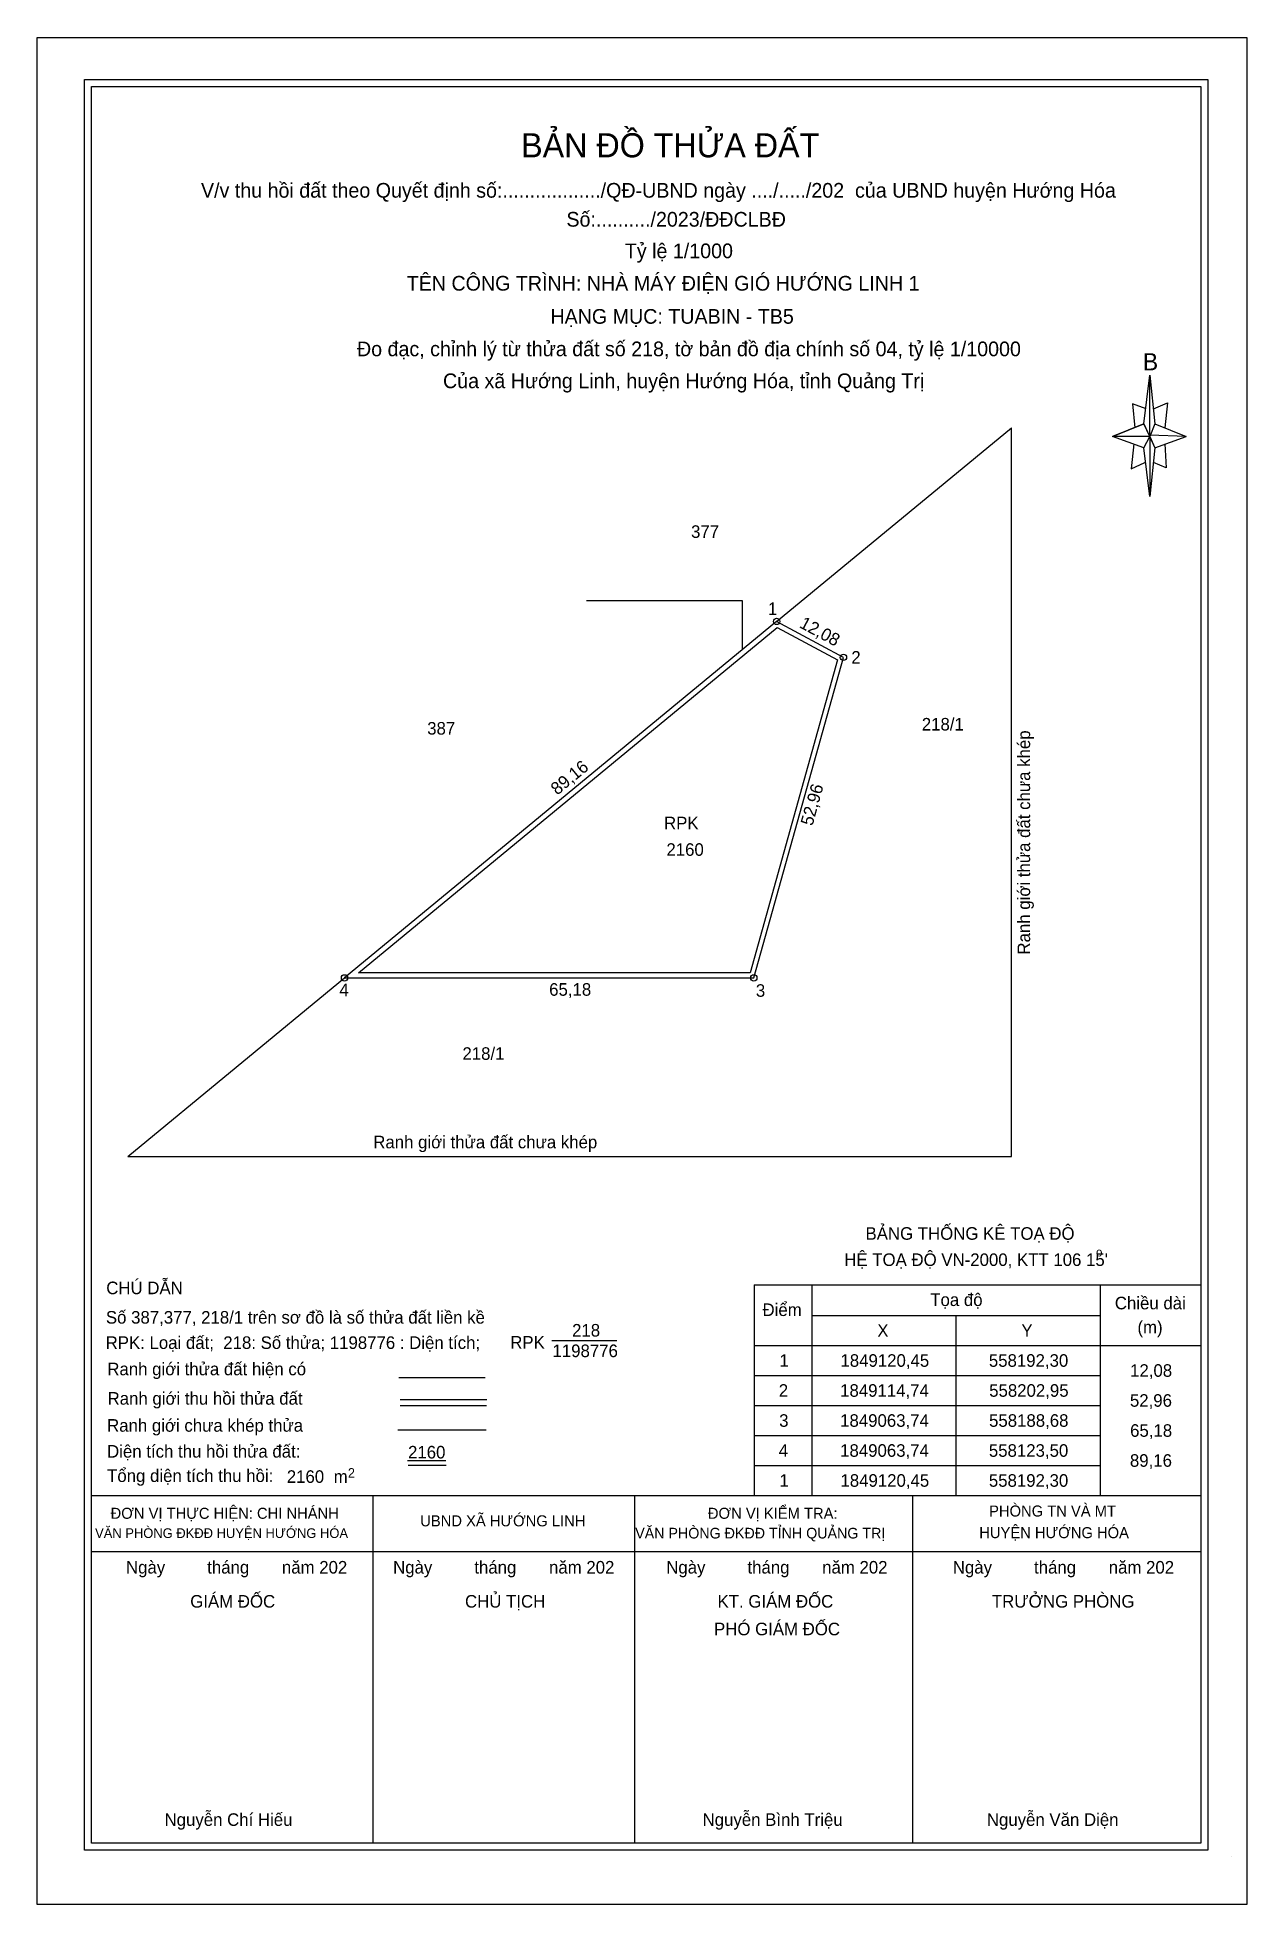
# Model space of a CAD drawing. Extents: x 558075 to 558267, y 1848916 to 1849213.
import ezdxf

# ---------------------------------------------------------------- set-up
doc = ezdxf.new("R2010")
doc.units = 0
for name, color, linetype in [('Level 1', 7, 'Continuous'), ('Level 10', 7, 'Continuous'), ('Level 18', 7, 'Continuous'), ('Level 21', 7, 'Continuous'), ('Level 5', 7, 'Continuous'), ('Level 6', 7, 'Continuous')]:
    doc.layers.add(name, color=color, linetype=linetype)

msp = doc.modelspace()

# ---------------------------------------------------------------- linework, layer by layer
at = {"layer": 'Level 1'}
for p, q in [((558250.75, 1849151.88), (558251.74, 1849159.63)), ((558252.34, 1849154.26), (558254.53, 1849155.25)), ((558254.53, 1849155.25), (558254.13, 1849151.28)), ((558251.15, 1849154.26), (558248.96, 1849155.06)), ((558248.96, 1849155.06), (558249.36, 1849151.28)), ((558250.75, 1849151.88), (558245.78, 1849149.89)), ((558245.78, 1849149.89), (558250.75, 1849151.88)), ((558250.75, 1849148.1), (558245.78, 1849149.89)), ((558251.74, 1849149.89), (558245.78, 1849149.89)), ((558251.74, 1849149.89), (558250.75, 1849151.88)), ((558250.75, 1849151.88), (558252.54, 1849148.1)), ((558257.51, 1849149.89), (558251.74, 1849150.09)), ((558251.74, 1849150.09), (558251.74, 1849149.89)), ((558251.74, 1849149.89), (558252.54, 1849148.1)), ((558252.54, 1849151.88), (558257.51, 1849149.89)), ((558252.54, 1849148.1), (558257.51, 1849149.89)), ((558252.54, 1849148.1), (558257.51, 1849149.89)), ((558249.16, 1849148.7), (558248.76, 1849144.72)), ((558252.54, 1849148.1), (558251.74, 1849140.35)), ((558254.13, 1849148.7), (558254.33, 1849144.92)), ((558248.76, 1849144.72), (558250.95, 1849145.72)), ((558254.33, 1849144.92), (558252.34, 1849145.72)), ((558186.89, 1849123.74), (558162.02, 1849123.74)), ((558186.89, 1849115.99), (558186.89, 1849123.74)), ((558089.02, 1849035.33), (558123.49, 1849063.74)), ((558259.86, 1849019.94), (558259.86, 1848981.39)), ((558259.86, 1849019.94), (558259.86, 1848981.39)), ((558188.74, 1849014.91), (558259.86, 1849014.91)), ((558188.74, 1849014.91), (558188.74, 1848981.39)), ((558197.92, 1849014.91), (558197.92, 1848981.39)), ((558243.8, 1849014.91), (558243.8, 1848981.39)), ((558197.92, 1849010.01), (558243.8, 1849010.01)), ((558220.86, 1849010.01), (558220.86, 1848981.39)), ((558156.5, 1849006.04), (558166.85, 1849006.04)), ((558188.74, 1849005.24), (558259.86, 1849005.24)), ((558132.13, 1849000.13), (558145.88, 1849000.13)), ((558188.74, 1849000.47), (558243.8, 1849000.47)), ((558132.34, 1848996.65), (558146.18, 1848996.65)), ((558132.34, 1848995.72), (558146.09, 1848995.72)), ((558188.74, 1848995.7), (558243.8, 1848995.7)), ((558188.74, 1848990.93), (558243.8, 1848990.93)), ((558133.55, 1848986.93), (558139.61, 1848986.93)), ((558133.64, 1848986.22), (558139.68, 1848986.22)), ((558188.74, 1848986.16), (558243.8, 1848986.16)), ((558083.22, 1848981.39), (558259.86, 1848981.39)), ((558128.06, 1848926.11), (558128.06, 1848981.39)), ((558169.74, 1848926.11), (558169.74, 1848981.39)), ((558188.74, 1848981.39), (558259.86, 1848981.39)), ((558214.02, 1848926.11), (558214.02, 1848981.39)), ((558083.22, 1848972.45), (558259.86, 1848972.45)), ((558264.72, 1848923.96), (558264.72, 1848923.96)), ((558264.72, 1848923.96), (558264.72, 1848923.96)), ((558264.72, 1848923.96), (558264.72, 1848923.96))]:
    msp.add_line(p, q, dxfattribs=at)
for points in [[(558074.59, 1849213.39), (558267.15, 1849213.39), (558267.15, 1848916.28), (558074.59, 1848916.28)], [(558082.13, 1849206.68), (558260.94, 1849206.68), (558260.94, 1848924.95), (558082.13, 1848924.95)], [(558083.22, 1849205.59), (558259.86, 1849205.59), (558259.86, 1848926.04), (558083.22, 1848926.04)], [(558251.74, 1849159.63), (558252.54, 1849151.88), (558251.74, 1849149.89)], [(558251.74, 1849149.89), (558251.74, 1849140.35), (558250.75, 1849148.1)], [(558202, 1849114.34), (558188.07, 1849064.54), (558125.73, 1849064.54), (558192.4, 1849119.49)]]:
    msp.add_lwpolyline(points, close=True, dxfattribs=at)
for points in [[(558089.02, 1849035.33), (558229.69, 1849035.33), (558229.69, 1849151.27)], [(558192.3, 1849120.45), (558229.69, 1849151.27)], [(558146.04, 1848991.77), (558132, 1848991.77)]]:
    msp.add_lwpolyline(points, dxfattribs=at)
at = {"layer": 'Level 10'}
msp.add_lwpolyline([(558202.95, 1849114.74), (558192.3, 1849120.45), (558123.5, 1849063.74), (558188.68, 1849063.74), (558202.95, 1849114.74)], dxfattribs=at)
at = {"layer": 'Level 21'}
for centre in [(558192.3, 1849120.45), (558202.95, 1849114.74), (558202.95, 1849114.74), (558123.5, 1849063.74), (558188.68, 1849063.74)]:
    msp.add_circle(centre, 0.5, dxfattribs=at)

# ---------------------------------------------------------------- texts
at = {"layer": 'Level 1'}
for s, height, p in [('BẢN ĐỒ THỬA ĐẤT', 3.8401, (558151.63, 1849194.3)), ('V/v thu hồi đất theo Quyết định số:................../QĐ-UBND ngày ..../...../202  của UBND huyện Hướng Hóa', 2.33918, (558100.65, 1849187.88)), ('Số:........../2023/ĐĐCLBĐ', 2.3392, (558158.84, 1849183.27)), ('Tỷ lệ 1/1000', 2.3392, (558168.14, 1849178.25)), ('TÊN CÔNG TRÌNH: NHÀ MÁY ĐIỆN GIÓ HƯỚNG LINH 1', 2.3392, (558133.41, 1849173.09)), ('HẠNG MỤC: TUABIN - TB5', 2.3392, (558156.29, 1849167.82)), ('Đo đạc, chỉnh lý từ thửa đất số 218, tờ bản đồ địa chính số 04, tỷ lệ 1/10000', 2.3392, (558125.49, 1849162.65)), ('B', 2.74, (558250.61, 1849160.4)), ('Của xã Hướng Linh, huyện Hướng Hóa, tỉnh Quảng Trị', 2.3392, (558139.19, 1849157.57)), ('377', 2, (558178.68, 1849133.75)), ('218/1', 2, (558215.42, 1849103.1)), ('387', 2, (558136.67, 1849102.45)), ('65,18', 2, (558156.09, 1849060.9)), ('218/1', 2, (558142.28, 1849050.7)), ('Ranh giới thửa đất chưa khép', 2, (558128.08, 1849036.62)), ('BẢNG THỐNG KÊ TOẠ ĐỘ', 2, (558206.46, 1849022.07)), ("HỆ TOẠ ĐỘ VN-2000, KTT 106 15'", 2, (558203.08, 1849017.9)), ('o', 1.39, (558243.15, 1849019.42)), ('CHÚ DẪN', 2, (558085.57, 1849013.41)), ('Tọa độ', 2, (558216.77, 1849011.53)), ('Chiều dài', 2, (558246.16, 1849011)), ('Số 387,377, 218/1 trên sơ đồ là số thửa đất liền kề', 2, (558085.51, 1849008.73)), ('Điểm', 2, (558190.06, 1849009.94)), ('RPK: Loại đất;  218: Số thửa; 1198776 : Diện tích;', 2, (558085.47, 1849004.7)), ('RPK', 2, (558149.89, 1849004.75)), ('218', 2, (558159.74, 1849006.67)), ('X', 2, (558208.34, 1849006.63)), ('Y', 2, (558231.28, 1849006.63)), ('(m)', 2, (558249.76, 1849007.16)), ('1198776', 2, (558156.62, 1849003.4)), ('1', 2, (558192.77, 1849001.86)), ('1849120,45', 2, (558202.47, 1849001.86)), ('558192,30', 2, (558226.1, 1849001.86)), ('Ranh giới thửa đất hiện có', 2, (558085.74, 1849000.51)), ('12,08', 2, (558248.59, 1849000.27)), ('Ranh giới thu hồi thửa đất', 2, (558085.78, 1848995.83)), ('2', 2, (558192.65, 1848997.09)), ('1849114,74', 2, (558202.42, 1848997.09)), ('558202,95', 2, (558226.15, 1848997.09)), ('52,96', 2, (558248.56, 1848995.5)), ('Ranh giới chưa khép thửa', 2, (558085.7, 1848991.53)), ('3', 2, (558192.71, 1848992.31)), ('1849063,74', 2, (558202.42, 1848992.31)), ('558188,68', 2, (558226.13, 1848992.31)), ('65,18', 2, (558248.59, 1848990.72)), ('Diện tích thu hồi thửa đất:', 2, (558085.7, 1848987.41)), ('2160', 2, (558133.62, 1848987.27)), ('4', 2, (558192.64, 1848987.54)), ('1849063,74', 2, (558202.42, 1848987.54)), ('558123,50', 2, (558226.1, 1848987.54)), ('Tổng diện tích thu hồi:', 2, (558085.7, 1848983.53)), ('89,16', 2, (558248.56, 1848985.95)), ('2160', 2, (558114.31, 1848983.39)), ('m', 2, (558121.78, 1848983.39)), ('2', 1.5, (558124.05, 1848984.23)), ('1', 2, (558192.77, 1848982.77)), ('1849120,45', 2, (558202.47, 1848982.77)), ('558192,30', 2, (558226.1, 1848982.77)), ('ĐƠN VỊ THỰC HIỆN: CHI NHÁNH', 1.7544, (558086.26, 1848977.67)), ('ĐƠN VỊ KIỂM TRA:', 1.7544, (558181.36, 1848977.67)), ('PHÒNG TN VÀ MT', 1.7544, (558226.14, 1848978.03)), ('UBND XÃ HƯỚNG LINH', 1.7544, (558135.56, 1848976.47)), ('VĂN PHÒNG ĐKĐĐ HUYỆN HƯỚNG HÓA', 1.5409, (558083.79, 1848974.62)), ('VĂN PHÒNG ĐKĐĐ TỈNH QUẢNG TRỊ', 1.6963, (558169.79, 1848974.54)), ('HUYỆN HƯỚNG HÓA', 1.7544, (558224.57, 1848974.59)), ('Ngày         tháng       năm 202', 2, (558088.71, 1848968.96)), ('Ngày         tháng       năm 202', 2, (558131.24, 1848968.96)), ('Ngày         tháng       năm 202', 2, (558174.73, 1848968.96)), ('Ngày         tháng       năm 202', 2, (558220.36, 1848968.96)), ('GIÁM ĐỐC', 2, (558098.94, 1848963.54)), ('CHỦ TỊCH', 2, (558142.69, 1848963.54)), ('KT. GIÁM ĐỐC', 2, (558182.9, 1848963.54)), ('TRƯỞNG PHÒNG', 2, (558226.58, 1848963.54)), ('PHÓ GIÁM ĐỐC', 2, (558182.34, 1848959.14)), ('Nguyễn Chí Hiếu', 2, (558094.85, 1848928.81)), ('Nguyễn Bình Triệu', 2, (558180.52, 1848928.81)), ('Nguyễn Văn Diện', 2, (558225.78, 1848928.81))]:
    msp.add_text(s, height=height, dxfattribs=at).set_placement(p)
for s, rotation, p in [('12,08', 331.7952, (558195.79, 1849119.58)), ('Ranh giới thửa đất chưa khép', 90, (558232.67, 1849067.45)), ('89,16', 39.4977, (558157.37, 1849092.73)), ('52,96', 74.3743, (558198, 1849087.82))]:
    msp.add_text(s, height=2, rotation=rotation, dxfattribs=at).set_placement(p)
at = {"layer": 'Level 18'}
msp.add_text('RPK', height=2, dxfattribs=at).set_placement((558174.38, 1849087.38))
at = {"layer": 'Level 21'}
for s, p in [('1', (558190.92, 1849121.48)), ('2', (558204.2, 1849113.74)), ('4', (558122.68, 1849060.83)), ('3', (558189, 1849060.73))]:
    msp.add_text(s, height=2, dxfattribs=at).set_placement(p)
at = {"layer": 'Level 5'}
msp.add_text('2160', height=2, dxfattribs=at).set_placement((558174.76, 1849083.16))
at = {"layer": 'Level 6'}
msp.add_text('2160', height=2, dxfattribs=at).set_placement((558174.76, 1849083.16))

doc.saveas('drawing.dxf')
